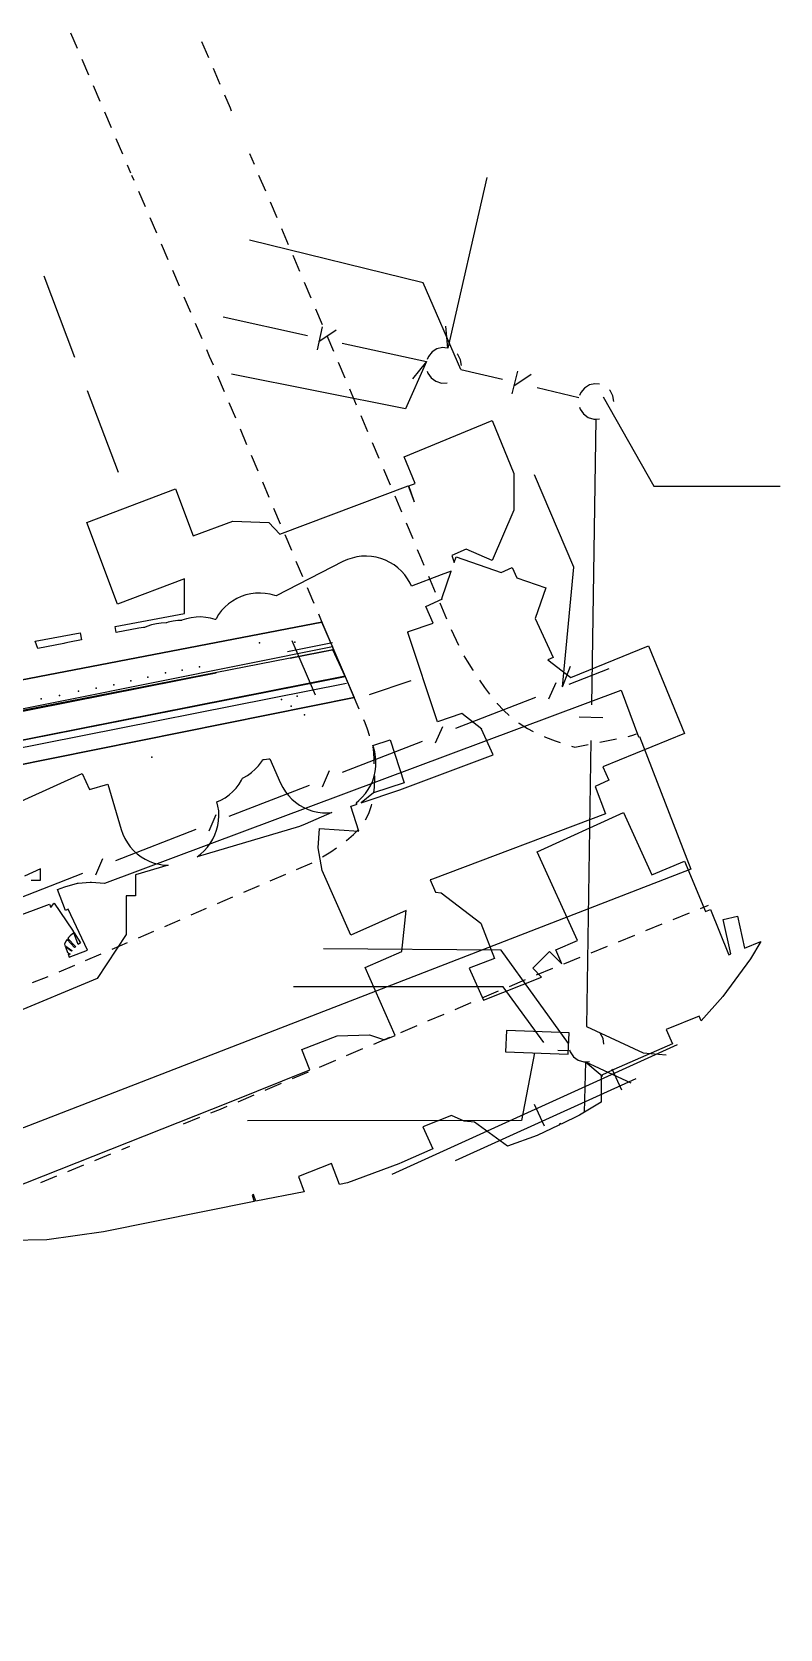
# Model space of a CAD drawing. Header units: metres. Extents: x -3903 to -3714, y 4981 to 6033.
# Drawn here: x -3746 to -3714.4, y 5313 to 5380.3 of the extents above; entities that cross this region are included whole.
import ezdxf

# ---------------------------------------------------------------- set-up
doc = ezdxf.new("R2010")
doc.units = ezdxf.units.M
for name, color, linetype in [('BOUNDARY', 7, 'Continuous'), ('BUSH', 7, 'Continuous'), ('CURB', 7, 'Continuous'), ('ELECTR_CABLE', 7, 'Continuous'), ('ELECTR_CABLE_COMM', 7, 'Continuous'), ('GAS', 7, 'Continuous'), ('GRASS', 7, 'Continuous'), ('GROUND', 7, 'Continuous'), ('OVERHEAD_POWER_LINE', 7, 'Continuous'), ('SEWER', 7, 'Continuous'), ('SIDEWALK_PATH', 7, 'Continuous'), ('TREE', 7, 'Continuous'), ('WATER_PIPELINE', 7, 'Continuous')]:
    doc.layers.add(name, color=color, linetype=linetype)

msp = doc.modelspace()

# ---------------------------------------------------------------- linework, layer by layer
at = {"layer": 'BOUNDARY'}
msp.add_lwpolyline([(-3771.635, 5391.205), (-3771.414, 5375.172), (-3771.414, 5374.853), (-3771.654, 5359.074), (-3760.992, 5355.834), (-3751.106, 5352.964), (-3747.56, 5352.81), (-3733.747, 5355.472), (-3732.385, 5352.287), (-3746.883, 5349.376), (-3752.082, 5349.603), (-3756.096, 5350.768), (-3767.383, 5344.681), (-3771.067, 5342.6), (-3769.426, 5331.032), (-3770.387, 5330.649), (-3766.326, 5319.676), (-3787.796, 5311.133)], dxfattribs=at)
at = {"layer": 'BUSH'}
for p in [(-3741.086, 5353.146), (-3740.343, 5353.336), (-3739.641, 5353.444), (-3738.904, 5353.585), (-3744.809, 5352.37), (-3744.005, 5352.559), (-3743.255, 5352.68), (-3742.518, 5352.822), (-3741.802, 5352.998), (-3745.579, 5352.235), (-3735.449, 5352.203), (-3735.049, 5351.924), (-3734.799, 5352.352)]:
    msp.add_point(p, dxfattribs=at)
at = {"layer": 'CURB'}
for points in [[(-3744.054, 5379.64), (-3744.335, 5380.293)], [(-3738.82, 5379.936), (-3738.534, 5379.271)], [(-3743.576, 5378.528), (-3743.857, 5379.181)], [(-3738.336, 5378.812), (-3738.051, 5378.147)], [(-3743.098, 5377.416), (-3743.379, 5378.069)], [(-3737.853, 5377.687), (-3737.622, 5377.15), (-3737.568, 5377.022)], [(-3742.62, 5376.304), (-3742.901, 5376.957)], [(-3742.142, 5375.192), (-3742.423, 5375.845)], [(-3741.801, 5374.397), (-3741.945, 5374.733)], [(-3736.8, 5375.215), (-3736.61, 5374.769)], [(-3741.664, 5374.08), (-3741.757, 5374.296)], [(-3736.415, 5374.309), (-3736.131, 5373.643)], [(-3741.186, 5372.968), (-3741.467, 5373.62)], [(-3735.936, 5373.183), (-3735.653, 5372.517)], [(-3740.708, 5371.856), (-3740.989, 5372.508)], [(-3735.457, 5372.057), (-3735.174, 5371.39)], [(-3740.23, 5370.744), (-3740.511, 5371.396)], [(-3734.978, 5370.93), (-3734.695, 5370.264)], [(-3739.752, 5369.632), (-3740.033, 5370.284)], [(-3734.499, 5369.804), (-3734.216, 5369.138)], [(-3739.274, 5368.519), (-3739.555, 5369.172)], [(-3734.021, 5368.678), (-3733.738, 5368.011)], [(-3738.796, 5367.407), (-3739.077, 5368.06)], [(-3733.542, 5367.551), (-3733.259, 5366.885)], [(-3738.324, 5366.293), (-3738.48, 5366.662), (-3738.601, 5366.947)], [(-3737.853, 5365.178), (-3738.129, 5365.832)], [(-3733.063, 5366.425), (-3732.78, 5365.759)], [(-3732.584, 5365.299), (-3732.301, 5364.632)], [(-3737.381, 5364.063), (-3737.658, 5364.717)], [(-3732.107, 5364.172), (-3731.826, 5363.504)], [(-3736.909, 5362.948), (-3737.186, 5363.603)], [(-3736.438, 5361.834), (-3736.715, 5362.488)], [(-3731.632, 5363.044), (-3731.351, 5362.377)], [(-3731.157, 5361.916), (-3730.876, 5361.249)], [(-3735.966, 5360.719), (-3736.243, 5361.373)], [(-3730.682, 5360.788), (-3730.401, 5360.121)], [(-3735.495, 5359.604), (-3735.772, 5360.258)], [(-3735.023, 5358.489), (-3735.3, 5359.143)], [(-3730.207, 5359.66), (-3729.926, 5358.993)], [(-3729.732, 5358.532), (-3729.595, 5358.208), (-3729.451, 5357.865)], [(-3734.552, 5357.374), (-3734.828, 5358.029)], [(-3729.257, 5357.404), (-3728.976, 5356.737)], [(-3734.08, 5356.26), (-3734.132, 5356.383), (-3734.357, 5356.914)], [(-3733.608, 5355.145), (-3733.885, 5355.799)], [(-3728.782, 5356.276), (-3728.501, 5355.609)], [(-3728.3, 5355.151), (-3728.001, 5354.492)], [(-3735.206, 5354.231), (-3733.309, 5354.606)], [(-3735.087, 5353.949), (-3733.251, 5354.312)], [(-3732.774, 5353.183), (-3733.255, 5354.311)], [(-3727.775, 5354.047), (-3727.634, 5353.819), (-3727.397, 5353.443), (-3727.391, 5353.434)], [(-3748.309, 5351.379), (-3747.501, 5351.496), (-3738.202, 5353.334)], [(-3759.605, 5352.516), (-3751.887, 5350.275), (-3747.019, 5350.062), (-3732.716, 5352.889)], [(-3732.177, 5351.807), (-3732.46, 5352.459)], [(-3727.114, 5353.017), (-3726.903, 5352.715), (-3726.689, 5352.431)], [(-3726.37, 5352.046), (-3726.368, 5352.044), (-3726.079, 5351.738), (-3725.857, 5351.536)], [(-3731.738, 5350.68), (-3731.739, 5350.685), (-3731.826, 5350.957), (-3731.925, 5351.223), (-3731.979, 5351.348)], [(-3725.467, 5351.223), (-3725.442, 5351.204), (-3725.09, 5350.982), (-3724.845, 5350.856)], [(-3724.39, 5350.648), (-3724.326, 5350.62), (-3723.922, 5350.469), (-3723.712, 5350.397)], [(-3722.042, 5350.409), (-3721.333, 5350.554)], [(-3720.843, 5350.654), (-3720.695, 5350.684), (-3720.498, 5350.761)], [(-3731.542, 5349.494), (-3731.554, 5349.727), (-3731.582, 5350.149), (-3731.599, 5350.2)], [(-3723.237, 5350.24), (-3723.093, 5350.194), (-3722.532, 5350.309)], [(-3731.562, 5348.285), (-3731.539, 5348.497), (-3731.525, 5348.897), (-3731.527, 5348.994)], [(-3731.914, 5347.138), (-3731.777, 5347.399), (-3731.658, 5347.744), (-3731.647, 5347.793)], [(-3732.726, 5346.25), (-3732.713, 5346.26), (-3732.419, 5346.513), (-3732.209, 5346.735)], [(-3733.729, 5345.573), (-3733.376, 5345.792), (-3733.131, 5345.956)], [(-3734.815, 5345.044), (-3734.163, 5345.325)], [(-3737.038, 5344.084), (-3736.385, 5344.366)], [(-3735.926, 5344.564), (-3735.274, 5344.846)], [(-3738.149, 5343.605), (-3737.497, 5343.886)], [(-3739.26, 5343.125), (-3738.608, 5343.406)], [(-3718.281, 5343.202), (-3718.968, 5342.922)], [(-3717.474, 5343.53), (-3717.818, 5343.39)], [(-3741.483, 5342.166), (-3740.831, 5342.447)], [(-3740.372, 5342.645), (-3739.719, 5342.927)], [(-3720.582, 5342.266), (-3721.269, 5341.986)], [(-3719.431, 5342.734), (-3720.119, 5342.454)], [(-3742.594, 5341.686), (-3741.942, 5341.967)], [(-3721.732, 5341.798), (-3722.42, 5341.518)], [(-3744.817, 5340.726), (-3744.165, 5341.008)], [(-3743.706, 5341.206), (-3743.053, 5341.488)], [(-3722.883, 5341.33), (-3723.524, 5341.069), (-3723.57, 5341.05)], [(-3745.944, 5340.284), (-3745.28, 5340.538)], [(-3725.183, 5340.393), (-3725.866, 5340.103)], [(-3724.034, 5340.864), (-3724.722, 5340.586)], [(-3726.326, 5339.907), (-3727.009, 5339.617)], [(-3728.612, 5338.935), (-3729.295, 5338.645)], [(-3727.469, 5339.421), (-3728.152, 5339.131)], [(-3729.755, 5338.449), (-3730.438, 5338.159)], [(-3730.898, 5337.963), (-3731.581, 5337.672)], [(-3733.184, 5336.991), (-3733.867, 5336.7)], [(-3732.041, 5337.477), (-3732.724, 5337.186)], [(-3734.327, 5336.505), (-3735.01, 5336.214)], [(-3736.613, 5335.533), (-3737.296, 5335.242)], [(-3735.47, 5336.019), (-3736.153, 5335.728)], [(-3737.756, 5335.047), (-3738.037, 5334.927), (-3738.444, 5334.768)], [(-3738.909, 5334.585), (-3739.6, 5334.315)], [(-3742.654, 5333.042), (-3743.329, 5332.766)], [(-3741.854, 5333.369), (-3742.191, 5333.231)], [(-3743.792, 5332.577), (-3744.467, 5332.301)], [(-3744.93, 5332.111), (-3745.604, 5331.836)]]:
    msp.add_lwpolyline(points, dxfattribs=at)
at = {"layer": 'ELECTR_CABLE'}
for points in [[(-3744.156, 5366.616), (-3745.459, 5370.051)], [(-3742.322, 5361.778), (-3743.625, 5365.213)], [(-3747.66, 5331.268), (-3737.648, 5335.242), (-3734.258, 5336.6), (-3734.594, 5337.454), (-3733.11, 5338.038), (-3731.749, 5338.075), (-3731.106, 5337.862), (-3730.66, 5338.041), (-3731.927, 5340.906), (-3730.376, 5341.592), (-3730.206, 5343.308), (-3732.534, 5342.277), (-3733.739, 5345.001), (-3733.905, 5345.949), (-3733.848, 5346.776), (-3732.191, 5346.661), (-3732.536, 5347.705), (-3732.533, 5347.706), (-3732.521, 5347.714), (-3732.264, 5347.799), (-3732.31, 5347.855), (-3732.197, 5347.944), (-3732.048, 5348.086), (-3731.914, 5348.242), (-3731.795, 5348.411), (-3731.694, 5348.59), (-3731.611, 5348.779), (-3731.546, 5348.975), (-3731.502, 5349.176), (-3731.477, 5349.38), (-3731.472, 5349.586), (-3731.487, 5349.792), (-3731.523, 5349.995), (-3731.578, 5350.193), (-3731.608, 5350.27), (-3730.878, 5350.507), (-3730.291, 5348.696), (-3731.583, 5348.277), (-3732.094, 5347.856), (-3730.464, 5348.393), (-3726.537, 5349.879), (-3727.027, 5350.956), (-3727.008, 5350.964), (-3727.854, 5351.612), (-3728.873, 5351.269), (-3730.136, 5355.026), (-3730.106, 5355.075), (-3729.06, 5355.426), (-3729.377, 5356.122), (-3728.664, 5356.446), (-3728.701, 5356.459), (-3728.306, 5357.61), (-3728.721, 5357.46), (-3729.982, 5356.986), (-3730.037, 5357.109), (-3730.14, 5357.288), (-3730.26, 5357.455), (-3730.396, 5357.61), (-3730.546, 5357.751), (-3730.71, 5357.877), (-3730.884, 5357.986), (-3731.069, 5358.077), (-3731.262, 5358.15), (-3731.461, 5358.204), (-3731.664, 5358.237), (-3731.87, 5358.251), (-3732.076, 5358.244), (-3732.28, 5358.218), (-3732.481, 5358.171), (-3732.676, 5358.105), (-3732.864, 5358.02), (-3735.684, 5356.576), (-3735.734, 5356.595), (-3735.933, 5356.648), (-3736.137, 5356.681), (-3736.342, 5356.695), (-3736.548, 5356.688), (-3736.752, 5356.661), (-3736.953, 5356.614), (-3737.148, 5356.547), (-3737.336, 5356.462), (-3737.514, 5356.359), (-3737.682, 5356.239), (-3737.836, 5356.103), (-3737.977, 5355.952), (-3738.103, 5355.788), (-3738.211, 5355.613), (-3738.23, 5355.574), (-3738.242, 5355.579), (-3738.441, 5355.634), (-3738.644, 5355.67), (-3738.849, 5355.685), (-3739.055, 5355.68), (-3739.26, 5355.655), (-3739.461, 5355.61), (-3739.657, 5355.546), (-3739.667, 5355.542), (-3739.818, 5355.536), (-3740.022, 5355.509), (-3740.223, 5355.462), (-3740.301, 5355.435), (-3740.314, 5355.436), (-3740.52, 5355.428), (-3740.724, 5355.401), (-3740.925, 5355.354), (-3741.12, 5355.287), (-3741.22, 5355.241), (-3741.263, 5355.239), (-3741.467, 5355.212), (-3742.419, 5355.036), (-3742.465, 5355.286), (-3739.538, 5355.826), (-3739.538, 5357.3), (-3742.357, 5356.231), (-3743.66, 5359.666), (-3739.92, 5361.085), (-3739.169, 5359.105), (-3737.509, 5359.723), (-3735.989, 5359.673), (-3735.523, 5359.18), (-3730.115, 5361.209), (-3729.865, 5360.543), (-3729.856, 5360.564), (-3730.092, 5361.218), (-3729.815, 5361.318), (-3730.278, 5362.441), (-3726.58, 5363.966), (-3725.659, 5361.733), (-3725.669, 5360.185), (-3726.572, 5358.07), (-3727.679, 5358.543), (-3728.279, 5358.27), (-3728.177, 5357.988), (-3728.099, 5358.216), (-3726.204, 5357.566), (-3725.736, 5357.778), (-3725.535, 5357.336), (-3724.315, 5356.918), (-3724.758, 5355.627), (-3724.007, 5353.977), (-3724.23, 5353.876), (-3723.264, 5353.136), (-3719.987, 5354.473), (-3718.476, 5350.77), (-3721.91, 5349.368), (-3721.657, 5348.811), (-3722.236, 5348.547), (-3721.8, 5347.395), (-3729.089, 5344.637), (-3729.17, 5344.608), (-3729.189, 5344.602), (-3728.958, 5344.08), (-3728.722, 5344.057), (-3727.051, 5342.78), (-3726.482, 5341.29), (-3727.544, 5340.885), (-3726.944, 5339.529), (-3724.497, 5340.509), (-3724.868, 5340.88), (-3724.161, 5341.587), (-3723.638, 5341.064), (-3723.894, 5341.656), (-3722.977, 5342.052), (-3724.677, 5345.789), (-3721.036, 5347.446), (-3719.842, 5344.821), (-3718.473, 5345.394), (-3717.586, 5343.277), (-3717.371, 5343.362), (-3716.614, 5341.471), (-3716.603, 5341.446), (-3716.52, 5341.481), (-3716.844, 5342.938), (-3716.237, 5343.072), (-3715.938, 5341.725), (-3715.254, 5342.012), (-3715.689, 5341.277), (-3716.855, 5339.685), (-3717.772, 5338.663), (-3717.857, 5338.859), (-3719.25, 5338.301), (-3718.983, 5337.688), (-3721.454, 5336.613), (-3721.984, 5336.355), (-3721.984, 5335.233), (-3722.897, 5334.681), (-3723.667, 5334.314), (-3723.712, 5334.336), (-3723.761, 5334.269), (-3724.678, 5333.831), (-3725.932, 5333.379), (-3727.325, 5334.399), (-3727.753, 5334.439), (-3728.293, 5334.68), (-3729.493, 5334.199), (-3729.076, 5333.272), (-3730.38, 5332.686), (-3730.503, 5332.636), (-3732.667, 5331.831), (-3733.012, 5331.762), (-3733.344, 5332.657), (-3734.737, 5332.099), (-3734.501, 5331.463), (-3736.529, 5331.056), (-3736.635, 5331.341), (-3736.685, 5331.32), (-3736.598, 5331.042), (-3742.946, 5329.767), (-3745.339, 5329.436), (-3746.922, 5329.409)], [(-3731.745, 5352.414), (-3729.984, 5353.005)], [(-3747.496, 5347.448), (-3743.85, 5349.093), (-3743.544, 5348.413), (-3742.772, 5348.641), (-3742.204, 5346.723), (-3742.136, 5346.529), (-3742.049, 5346.342), (-3741.945, 5346.165), (-3741.823, 5345.998), (-3741.686, 5345.845), (-3741.534, 5345.705), (-3741.369, 5345.581), (-3741.193, 5345.474), (-3741.007, 5345.385), (-3740.814, 5345.314), (-3740.614, 5345.263), (-3740.411, 5345.231), (-3740.233, 5345.221), (-3741.604, 5344.816), (-3741.604, 5343.936), (-3742.002, 5343.936), (-3741.996, 5342.296), (-3743.224, 5340.444), (-3746.852, 5338.926)], [(-3746.004, 5344.589), (-3745.604, 5344.591), (-3745.604, 5345.07), (-3746.284, 5344.762)]]:
    msp.add_lwpolyline(points, dxfattribs=at)
for points in [[(-3743.94, 5355.014), (-3743.885, 5354.716), (-3744.386, 5354.624), (-3744.586, 5354.577), (-3744.625, 5354.563), (-3745.714, 5354.362), (-3745.826, 5354.666)], [(-3734.451, 5346.951), (-3734.697, 5346.86), (-3739.013, 5345.582), (-3738.87, 5345.687), (-3738.716, 5345.825), (-3738.576, 5345.977), (-3738.453, 5346.141), (-3738.345, 5346.317), (-3738.256, 5346.503), (-3738.185, 5346.697), (-3738.134, 5346.896), (-3738.102, 5347.1), (-3738.091, 5347.306), (-3738.1, 5347.512), (-3738.129, 5347.716), (-3738.171, 5347.889), (-3738.009, 5347.963), (-3737.83, 5348.067), (-3737.663, 5348.187), (-3737.509, 5348.324), (-3737.368, 5348.474), (-3737.243, 5348.638), (-3737.135, 5348.814), (-3737.096, 5348.892), (-3737.067, 5348.905), (-3736.888, 5349.008), (-3736.721, 5349.129), (-3736.566, 5349.265), (-3736.425, 5349.415), (-3736.3, 5349.579), (-3736.239, 5349.677), (-3736.186, 5349.678), (-3735.981, 5349.703), (-3735.949, 5349.71), (-3735.49, 5348.678), (-3735.397, 5348.494), (-3735.286, 5348.32), (-3735.159, 5348.158), (-3735.017, 5348.009), (-3734.861, 5347.874), (-3734.692, 5347.756), (-3734.513, 5347.655), (-3734.324, 5347.571), (-3734.128, 5347.507), (-3733.927, 5347.462), (-3733.723, 5347.437), (-3733.517, 5347.432), (-3733.339, 5347.446)]]:
    msp.add_lwpolyline(points, close=True, dxfattribs=at)
at = {"layer": 'ELECTR_CABLE_COMM'}
for points in [[(-3723.616, 5352.742), (-3723.134, 5357.779), (-3724.79, 5361.68)], [(-3723.616, 5352.742), (-3723.281, 5353.614)], [(-3723.335, 5352.851), (-3721.647, 5353.508)], [(-3724.185, 5352.237), (-3723.883, 5352.923)], [(-3728.108, 5350.996), (-3724.733, 5352.308)], [(-3728.958, 5350.381), (-3728.656, 5351.067)], [(-3732.881, 5349.14), (-3729.506, 5350.452)], [(-3733.731, 5348.525), (-3733.429, 5349.211)], [(-3737.655, 5347.284), (-3734.279, 5348.596)], [(-3738.505, 5346.669), (-3738.203, 5347.355)], [(-3742.428, 5345.428), (-3739.053, 5346.741)], [(-3743.278, 5344.813), (-3742.976, 5345.5)], [(-3747.201, 5343.573), (-3743.826, 5344.885)]]:
    msp.add_lwpolyline(points, dxfattribs=at)
at = {"layer": 'GAS'}
for points in [[(-3730.794, 5332.207), (-3718.771, 5337.668)], [(-3720.524, 5336.213), (-3728.13, 5332.758)], [(-3721.534, 5336.642), (-3721.132, 5335.758)], [(-3724.806, 5335.154), (-3724.392, 5334.244)]]:
    msp.add_lwpolyline(points, dxfattribs=at)
at = {"layer": 'GRASS'}
msp.add_lwpolyline([(-3748.354, 5351.414), (-3733.309, 5354.437), (-3733.387, 5354.621), (-3733.747, 5355.472), (-3747.56, 5352.81)], dxfattribs=at)
for points in [[(-3733.283, 5354.306), (-3748.107, 5351.4), (-3748.354, 5351.414), (-3733.309, 5354.437)], [(-3756.096, 5350.768), (-3752.082, 5349.603), (-3750.8, 5349.313), (-3749.496, 5349.178), (-3748.186, 5349.198), (-3746.883, 5349.376), (-3732.385, 5352.287), (-3732.769, 5353.184), (-3747.077, 5350.357), (-3749.465, 5349.885), (-3751.803, 5350.563), (-3756.211, 5351.843), (-3767.866, 5345.556), (-3772.477, 5343.074), (-3772.188, 5341.737), (-3771.498, 5337.545), (-3770.566, 5331.905), (-3770.387, 5330.649), (-3769.426, 5331.032), (-3771.067, 5342.6), (-3767.383, 5344.681)]]:
    msp.add_lwpolyline(points, close=True, dxfattribs=at)
at = {"layer": 'GROUND'}
for points in [[(-3747.56, 5352.81), (-3733.747, 5355.472), (-3732.385, 5352.287), (-3746.883, 5349.376)], [(-3747.077, 5350.357), (-3732.774, 5353.183), (-3733.283, 5354.306), (-3748.107, 5351.4)]]:
    msp.add_lwpolyline(points, dxfattribs=at)
at = {"layer": 'OVERHEAD_POWER_LINE'}
msp.add_lwpolyline([(-3735.022, 5354.699), (-3734.039, 5352.4)], dxfattribs=at)
at = {"layer": 'SEWER'}
for points in [[(-3726.803, 5374.204), (-3728.449, 5367.018)], [(-3727.896, 5366.12), (-3729.487, 5369.771), (-3736.804, 5371.565)], [(-3737.905, 5368.334), (-3734.358, 5367.554)], [(-3733.738, 5367.913), (-3733.951, 5366.945)], [(-3728.449, 5367.018), (-3728.533, 5367.948)], [(-3733.875, 5367.29), (-3733.151, 5367.784)], [(-3732.893, 5367.231), (-3729.346, 5366.451)], [(-3728.476, 5367.02), (-3728.664, 5367.039), (-3728.902, 5366.984), (-3729.109, 5366.855), (-3729.265, 5366.667), (-3729.315, 5366.534)], [(-3727.866, 5366.291), (-3727.906, 5366.531), (-3728.021, 5366.747), (-3728.053, 5366.777)], [(-3729.346, 5366.451), (-3730.224, 5364.458), (-3737.557, 5365.915)], [(-3729.346, 5366.451), (-3729.938, 5365.728)], [(-3729.315, 5366.047), (-3729.29, 5365.961), (-3729.148, 5365.762), (-3728.95, 5365.619), (-3728.717, 5365.547), (-3728.475, 5365.554)], [(-3727.896, 5366.12), (-3726.139, 5365.704)], [(-3725.513, 5366.053), (-3725.741, 5365.089)], [(-3725.66, 5365.433), (-3724.929, 5365.915)], [(-3724.679, 5365.358), (-3722.922, 5364.942)], [(-3722.056, 5365.5), (-3722.244, 5365.519), (-3722.482, 5365.464), (-3722.689, 5365.335), (-3722.845, 5365.147), (-3722.895, 5365.014)], [(-3721.446, 5364.771), (-3721.486, 5365.011), (-3721.601, 5365.227), (-3721.633, 5365.257)], [(-3722.895, 5364.527), (-3722.87, 5364.441), (-3722.728, 5364.242), (-3722.53, 5364.099), (-3722.297, 5364.027), (-3722.207, 5364.03), (-3722.055, 5364.034)], [(-3721.903, 5364.961), (-3719.769, 5361.205), (-3714.447, 5361.205)], [(-3722.207, 5364.03), (-3722.394, 5351.976)], [(-3721.918, 5351.44), (-3722.909, 5351.456)], [(-3722.418, 5350.477), (-3722.604, 5338.423)], [(-3723.355, 5337.708), (-3726.199, 5341.639), (-3733.682, 5341.705)], [(-3724.396, 5337.747), (-3726.111, 5340.094), (-3734.941, 5340.094)], [(-3726.011, 5337.356), (-3723.372, 5337.258), (-3723.339, 5338.158), (-3725.978, 5338.256), (-3726.011, 5337.356)], [(-3722.604, 5338.423), (-3720.221, 5337.32), (-3719.248, 5337.231)], [(-3721.866, 5337.681), (-3721.906, 5337.921), (-3722.021, 5338.137), (-3722.053, 5338.167)], [(-3724.787, 5337.311), (-3725.342, 5334.468), (-3736.89, 5334.446)], [(-3723.807, 5337.425), (-3723.367, 5337.408)], [(-3723.315, 5337.437), (-3723.29, 5337.351), (-3723.148, 5337.152), (-3722.95, 5337.009), (-3722.717, 5336.937), (-3722.639, 5336.94), (-3722.475, 5336.944)], [(-3722.639, 5336.94), (-3722.706, 5334.796)], [(-3722.639, 5336.94), (-3720.732, 5336.057)], [(-3722.639, 5336.94), (-3721.927, 5336.335)]]:
    msp.add_lwpolyline(points, dxfattribs=at)
at = {"layer": 'SIDEWALK_PATH'}
msp.add_lwpolyline([(-3747.077, 5350.357), (-3732.774, 5353.183), (-3733.283, 5354.306), (-3748.107, 5351.4)], dxfattribs=at)
at = {"layer": 'TREE'}
for p in [(-3736.375, 5354.594), (-3734.89, 5354.623), (-3734.477, 5351.566), (-3740.918, 5349.775)]:
    msp.add_point(p, dxfattribs=at)
at = {"layer": 'WATER_PIPELINE'}
msp.add_lwpolyline([(-3765.854, 5335.867), (-3745.231, 5343.584), (-3745.176, 5343.438), (-3745.066, 5343.591), (-3745.027, 5343.618), (-3744.257, 5342.482), (-3744.215, 5342.416), (-3744.219, 5342.426), (-3744.185, 5342.376), (-3744.189, 5342.373), (-3743.922, 5341.952), (-3744.014, 5341.879), (-3744.197, 5342.367), (-3744.354, 5342.241), (-3744.421, 5342.174), (-3744.457, 5342.127), (-3744.132, 5341.793), (-3744.15, 5341.772), (-3744.168, 5341.757), (-3744.488, 5342.086), (-3744.533, 5342.028), (-3744.597, 5341.891), (-3744.577, 5341.836), (-3744.282, 5341.623), (-3744.292, 5341.607), (-3744.301, 5341.596), (-3744.556, 5341.78), (-3744.467, 5341.541), (-3744.369, 5341.489), (-3744.374, 5341.475), (-3744.389, 5341.452), (-3744.444, 5341.481), (-3744.393, 5341.346), (-3743.633, 5341.64), (-3744.444, 5343.369), (-3744.551, 5343.312), (-3744.885, 5344.205), (-3744.586, 5344.317), (-3744.05, 5344.463), (-3744.02, 5344.468), (-3743.515, 5344.513), (-3743.461, 5344.513), (-3742.907, 5344.463), (-3742.89, 5344.46), (-3721.142, 5352.597), (-3720.408, 5350.633), (-3720.365, 5350.649), (-3718.199, 5345.054), (-3750.371, 5332.597)], dxfattribs=at)

doc.saveas('drawing.dxf')
